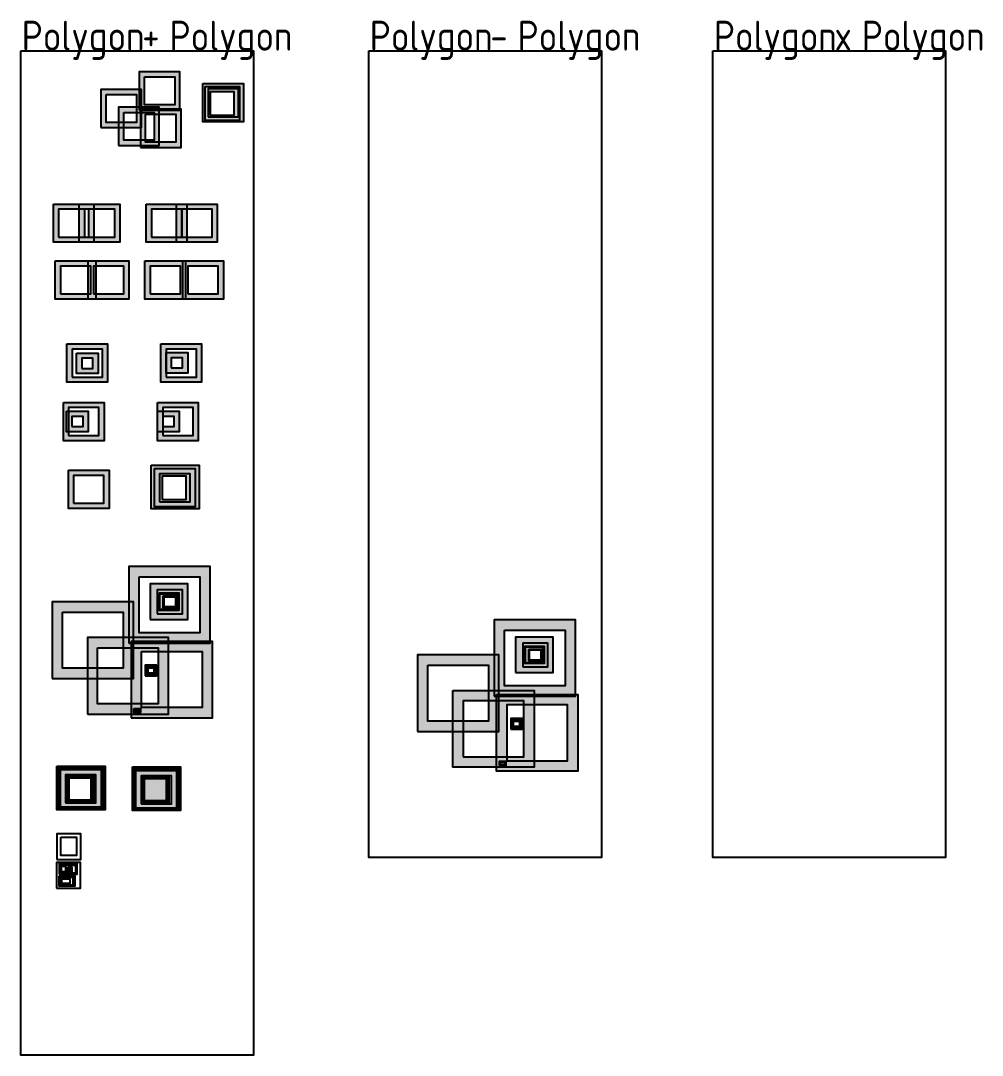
# Model space of a CAD drawing. Extents: x 3537 to 768174, y -301556 to 46028.
# Drawn here: x 3537 to 115483, y -301556 to -181172 of the extents above; entities that cross this region are included whole.
import ezdxf

# ---------------------------------------------------------------- set-up
doc = ezdxf.new("R2010")
doc.units = 0
doc.header["$LTSCALE"] = 1000
doc.header["$MEASUREMENT"] = 0
doc.layers.add('AD-NOTE-CRCY', color=3, linetype='Continuous')
doc.styles.get("Standard").update_dxf_attribs({"font": 'gbenor.shx', "bigfont": 'gbcbig.shx'})

msp = doc.modelspace()

# ---------------------------------------------------------------- hatches: boundary and pattern name
at = {"true_color": 0x636466, "transparency": 33554559}
h = msp.add_hatch(color=251, dxfattribs=at)
h.dxf.hatch_style = 1
h.paths.add_polyline_path([(17948, -187714), (21479, -187714), (21479, -190967), (17948, -190967)], flags=16)
h.paths.add_polyline_path([(17348, -191567), (22079, -191567), (22079, -187114), (17348, -187114)])
h = msp.add_hatch(color=251, dxfattribs=at)
h.dxf.hatch_style = 1
h.paths.add_polyline_path([(25346, -192349), (28877, -192349), (28877, -189096), (25346, -189096)], flags=16)
h.paths.add_polyline_path([(24746, -188496), (29477, -188496), (29477, -192949), (24746, -192949)])
h = msp.add_hatch(color=251, dxfattribs=at)
h.dxf.hatch_style = 1
h.paths.add_polyline_path([(25605, -192167), (28405, -192167), (28405, -189443), (25605, -189443)], flags=16)
h.paths.add_polyline_path([(25005, -188843), (29005, -188843), (29005, -192767), (25005, -192767)])
h = msp.add_hatch(color=251, dxfattribs=at)
h.dxf.hatch_style = 1
h.paths.add_polyline_path([(17612, -189166), (12881, -189166), (12881, -193619), (17612, -193619)])
h.paths.add_polyline_path([(17012, -193019), (13481, -193019), (13481, -189766), (17012, -189766)], flags=16)
h = msp.add_hatch(color=251, dxfattribs=at)
h.dxf.hatch_style = 1
h.paths.add_polyline_path([(15531, -191838), (19063, -191838), (19063, -195091), (15531, -195091)], flags=16)
h.paths.add_polyline_path([(14931, -195691), (19663, -195691), (19663, -191238), (14931, -191238)])
h = msp.add_hatch(color=251, dxfattribs=at)
h.dxf.hatch_style = 1
h.paths.add_polyline_path([(18075, -192064), (21606, -192064), (21606, -195317), (18075, -195317)], flags=16)
h.paths.add_polyline_path([(17475, -195917), (22206, -195917), (22206, -191464), (17475, -191464)])
h = msp.add_hatch(color=251, dxfattribs=at)
h.dxf.hatch_style = 1
h.paths.add_polyline_path([(12070, -202507), (7339, -202507), (7339, -206960), (12070, -206960)])
h.paths.add_polyline_path([(11470, -206360), (7939, -206360), (7939, -203107), (11470, -203107)], flags=16)
h = msp.add_hatch(color=251, dxfattribs=at)
h.dxf.hatch_style = 1
h.paths.add_polyline_path([(10954, -206360), (14485, -206360), (14485, -203107), (10954, -203107)], flags=16)
h.paths.add_polyline_path([(10354, -202507), (15085, -202507), (15085, -206960), (10354, -206960)])
h = msp.add_hatch(color=251, dxfattribs=at)
h.dxf.hatch_style = 1
h.paths.add_polyline_path([(22879, -202507), (18147, -202507), (18147, -206960), (22879, -206960)])
h.paths.add_polyline_path([(22279, -206360), (18747, -206360), (18747, -203107), (22279, -203107)], flags=16)
h = msp.add_hatch(color=251, dxfattribs=at)
h.dxf.hatch_style = 1
h.paths.add_polyline_path([(22279, -206360), (25810, -206360), (25810, -203107), (22279, -203107)], flags=16)
h.paths.add_polyline_path([(21679, -202507), (26410, -202507), (26410, -206960), (21679, -206960)])
h = msp.add_hatch(color=251, dxfattribs=at)
h.dxf.hatch_style = 1
h.paths.add_polyline_path([(12295, -209116), (7564, -209116), (7564, -213569), (12295, -213569)])
h.paths.add_polyline_path([(11695, -212969), (8164, -212969), (8164, -209716), (11695, -209716)], flags=16)
h = msp.add_hatch(color=251, dxfattribs=at)
h.dxf.hatch_style = 1
h.paths.add_polyline_path([(12006, -212969), (15538, -212969), (15538, -209716), (12006, -209716)], flags=16)
h.paths.add_polyline_path([(11406, -209116), (16138, -209116), (16138, -213569), (11406, -213569)])
h = msp.add_hatch(color=251, dxfattribs=at)
h.dxf.hatch_style = 1
h.paths.add_polyline_path([(22723, -209116), (17992, -209116), (17992, -213569), (22723, -213569)])
h.paths.add_polyline_path([(22123, -212969), (18592, -212969), (18592, -209716), (22123, -209716)], flags=16)
h = msp.add_hatch(color=251, dxfattribs=at)
h.dxf.hatch_style = 1
h.paths.add_polyline_path([(23009, -212969), (26541, -212969), (26541, -209716), (23009, -209716)], flags=16)
h.paths.add_polyline_path([(22409, -209116), (27141, -209116), (27141, -213569), (22409, -213569)])
h = msp.add_hatch(color=251, dxfattribs=at)
h.dxf.hatch_style = 1
h.paths.add_polyline_path([(9526, -222636), (13057, -222636), (13057, -219383), (9526, -219383)], flags=16)
h.paths.add_polyline_path([(8926, -218783), (13657, -218783), (13657, -223236), (8926, -223236)])
h = msp.add_hatch(color=251, dxfattribs=at)
h.dxf.hatch_style = 1
h.paths.add_polyline_path([(20460, -222636), (23991, -222636), (23991, -219383), (20460, -219383)], flags=16)
h.paths.add_polyline_path([(19860, -218783), (24591, -218783), (24591, -223236), (19860, -223236)])
h = msp.add_hatch(color=251, dxfattribs=at)
h.dxf.hatch_style = 1
h.paths.add_polyline_path([(10638, -221624), (11956, -221624), (11956, -220440), (10638, -220440)], flags=16)
h.paths.add_polyline_path([(10038, -219840), (12556, -219840), (12556, -222224), (10038, -222224)])
h = msp.add_hatch(color=251, dxfattribs=at)
h.dxf.hatch_style = 1
h.paths.add_polyline_path([(21060, -221582), (22377, -221582), (22377, -220398), (21060, -220398)], flags=16)
h.paths.add_polyline_path([(20460, -219798), (22977, -219798), (22977, -222182), (20460, -222182)])
h = msp.add_hatch(color=251, dxfattribs=at)
h.dxf.hatch_style = 1
h.paths.add_polyline_path([(9110, -229450), (12641, -229450), (12641, -226197), (9110, -226197)], flags=16)
h.paths.add_polyline_path([(8510, -225597), (13241, -225597), (13241, -230050), (8510, -230050)])
h = msp.add_hatch(color=251, dxfattribs=at)
h.dxf.hatch_style = 1
h.paths.add_polyline_path([(20071, -229450), (23602, -229450), (23602, -226197), (20071, -226197)], flags=16)
h.paths.add_polyline_path([(19471, -225597), (24202, -225597), (24202, -230050), (19471, -230050)])
h = msp.add_hatch(color=251, dxfattribs=at)
h.dxf.hatch_style = 1
h.paths.add_polyline_path([(9478, -228403), (10795, -228403), (10795, -227219), (9478, -227219)], flags=16)
h.paths.add_polyline_path([(8878, -226619), (11395, -226619), (11395, -229003), (8878, -229003)])
h = msp.add_hatch(color=251, dxfattribs=at)
h.dxf.hatch_style = 1
h.paths.add_polyline_path([(20071, -228403), (21388, -228403), (21388, -227219), (20071, -227219)], flags=16)
h.paths.add_polyline_path([(19471, -226619), (21988, -226619), (21988, -229003), (19471, -229003)])
h = msp.add_hatch(color=251, dxfattribs=at)
h.dxf.hatch_style = 1
h.paths.add_polyline_path([(13823, -233473), (9092, -233473), (9092, -237927), (13823, -237927)])
h.paths.add_polyline_path([(13223, -237327), (9692, -237327), (9692, -234073), (13223, -234073)], flags=16)
h = msp.add_hatch(color=251, dxfattribs=at)
h.dxf.hatch_style = 1
h.paths.add_polyline_path([(9692, -237327), (13223, -237327), (13223, -234073), (9692, -234073)], flags=16)
h.paths.add_polyline_path([(9092, -233473), (13823, -233473), (13823, -237927), (9092, -237927)])
h = msp.add_hatch(color=251, dxfattribs=at)
h.dxf.hatch_style = 1
h.paths.add_polyline_path([(20000, -236887), (22800, -236887), (22800, -234163), (20000, -234163)], flags=16)
h.paths.add_polyline_path([(18711, -232873), (24319, -232873), (24319, -237953), (18711, -237953)])
h = msp.add_hatch(color=251, dxfattribs=at)
h.dxf.hatch_style = 1
h.paths.add_polyline_path([(19716, -237144), (23248, -237144), (23248, -233891), (19716, -233891)], flags=16)
h.paths.add_polyline_path([(19116, -233291), (23848, -233291), (23848, -237744), (19116, -237744)])
h = msp.add_hatch(color=251, dxfattribs=at)
h.dxf.hatch_style = 1
h.paths.add_polyline_path([(17331, -245891), (24394, -245891), (24394, -252397), (17331, -252397)], flags=16)
h.paths.add_polyline_path([(16131, -253597), (25594, -253597), (25594, -244691), (16131, -244691)])
h = msp.add_hatch(color=251, dxfattribs=at)
h.dxf.hatch_style = 1
h.paths.add_polyline_path([(18613, -250844), (22980, -250844), (22980, -246708), (18613, -246708)])
h.paths.add_polyline_path([(19654, -247749), (21939, -247749), (21939, -249803), (19654, -249803)], flags=16)
h = msp.add_hatch(color=251, dxfattribs=at)
h.dxf.hatch_style = 1
h.paths.add_polyline_path([(19436, -250180), (22360, -250180), (22360, -247412), (19436, -247412)])
h.paths.add_polyline_path([(20133, -248109), (21663, -248109), (21663, -249483), (20133, -249483)], flags=16)
h = msp.add_hatch(color=251, dxfattribs=at)
h.dxf.hatch_style = 1
h.paths.add_polyline_path([(19754, -247849), (21839, -247849), (21839, -249703), (19754, -249703)])
h.paths.add_polyline_path([(20233, -248209), (21563, -248209), (21563, -249383), (20233, -249383)], flags=16)
h = msp.add_hatch(color=251, dxfattribs=at)
h.dxf.hatch_style = 1
h.paths.add_polyline_path([(16660, -248793), (7198, -248793), (7198, -257699), (16660, -257699)])
h.paths.add_polyline_path([(15460, -256499), (8398, -256499), (8398, -249993), (15460, -249993)], flags=16)
h = msp.add_hatch(color=251, dxfattribs=at)
h.dxf.hatch_style = 1
h.paths.add_polyline_path([(59871, -252072), (66934, -252072), (66934, -258579), (59871, -258579)], flags=16)
h.paths.add_polyline_path([(58671, -259779), (68134, -259779), (68134, -250872), (58671, -250872)])
h = msp.add_hatch(color=251, dxfattribs=at)
h.dxf.hatch_style = 1
h.paths.add_polyline_path([(12498, -254139), (19561, -254139), (19561, -260645), (12498, -260645)], flags=16)
h.paths.add_polyline_path([(11298, -261845), (20761, -261845), (20761, -252939), (11298, -252939)])
h.paths.add_polyline_path([(16800, -261286), (17360, -261286), (17360, -261529), (16800, -261529)], flags=16)
h = msp.add_hatch(color=251, dxfattribs=at)
h.dxf.hatch_style = 1
h.paths.add_polyline_path([(17586, -254590), (24648, -254590), (24648, -261097), (17586, -261097)], flags=16)
h.paths.add_polyline_path([(16386, -262297), (25848, -262297), (25848, -253390), (16386, -253390)])
h.paths.add_polyline_path([(16696, -261187), (17504, -261187), (17504, -261655), (16696, -261655)], flags=16)
h = msp.add_hatch(color=251, dxfattribs=at)
h.dxf.hatch_style = 1
h.paths.add_polyline_path([(61153, -257026), (65520, -257026), (65520, -252890), (61153, -252890)])
h.paths.add_polyline_path([(62194, -253931), (64479, -253931), (64479, -255985), (62194, -255985)], flags=16)
h = msp.add_hatch(color=251, dxfattribs=at)
h.dxf.hatch_style = 1
h.paths.add_polyline_path([(61976, -256362), (64900, -256362), (64900, -253594), (61976, -253594)])
h.paths.add_polyline_path([(62673, -254291), (64203, -254291), (64203, -255665), (62673, -255665)], flags=16)
h = msp.add_hatch(color=251, dxfattribs=at)
h.dxf.hatch_style = 1
h.paths.add_polyline_path([(59200, -254975), (49737, -254975), (49737, -263881), (59200, -263881)])
h.paths.add_polyline_path([(58000, -262681), (50937, -262681), (50937, -256175), (58000, -256175)], flags=16)
h = msp.add_hatch(color=251, dxfattribs=at)
h.dxf.hatch_style = 1
h.paths.add_polyline_path([(62294, -254031), (64379, -254031), (64379, -255885), (62294, -255885)])
h.paths.add_polyline_path([(62773, -254391), (64103, -254391), (64103, -255565), (62773, -255565)], flags=16)
h = msp.add_hatch(color=251, dxfattribs=at)
h.dxf.hatch_style = 1
h.paths.add_polyline_path([(18360, -256483), (19049, -256483), (19049, -257102), (18360, -257102)], flags=16)
h.paths.add_polyline_path([(18046, -257416), (19363, -257416), (19363, -256169), (18046, -256169)])
h = msp.add_hatch(color=251, dxfattribs=at)
h.dxf.hatch_style = 1
h.paths.add_polyline_path([(55038, -266827), (62101, -266827), (62101, -260321), (55038, -260321)], flags=16)
h.paths.add_polyline_path([(53838, -259121), (63301, -259121), (63301, -268027), (53838, -268027)])
h.paths.add_polyline_path([(59339, -267711), (59900, -267711), (59900, -267468), (59339, -267468)], flags=16)
h = msp.add_hatch(color=251, dxfattribs=at)
h.dxf.hatch_style = 1
h.paths.add_polyline_path([(60126, -267279), (67188, -267279), (67188, -260772), (60126, -260772)], flags=16)
h.paths.add_polyline_path([(58926, -259572), (68388, -259572), (68388, -268479), (58926, -268479)])
h.paths.add_polyline_path([(59236, -267837), (60043, -267837), (60043, -267369), (59236, -267369)], flags=16)
h = msp.add_hatch(color=251, dxfattribs=at)
h.dxf.hatch_style = 1
h.paths.add_polyline_path([(60900, -262665), (61589, -262665), (61589, -263284), (60900, -263284)], flags=16)
h.paths.add_polyline_path([(60586, -263598), (61903, -263598), (61903, -262351), (60586, -262351)])
h = msp.add_hatch(color=251, dxfattribs=at)
h.dxf.hatch_style = 1
h.paths.add_polyline_path([(7761, -267902), (13369, -267902), (13369, -272982), (7761, -272982)])
h.paths.add_polyline_path([(9150, -271816), (11750, -271816), (11750, -269292), (9150, -269292)], flags=16)
h = msp.add_hatch(color=251, dxfattribs=at)
h.dxf.hatch_style = 1
h.paths.add_polyline_path([(7861, -268002), (13269, -268002), (13269, -272882), (7861, -272882)])
h.paths.add_polyline_path([(9050, -271916), (11850, -271916), (11850, -269192), (9050, -269192)], flags=16)
h = msp.add_hatch(color=251, dxfattribs=at)
h.dxf.hatch_style = 1
h.paths.add_polyline_path([(7961, -268102), (13169, -268102), (13169, -272782), (7961, -272782)])
h.paths.add_polyline_path([(8950, -272016), (11950, -272016), (11950, -269092), (8950, -269092)], flags=16)
h = msp.add_hatch(color=251, dxfattribs=at)
h.dxf.hatch_style = 1
h.paths.add_polyline_path([(8061, -268202), (13069, -268202), (13069, -272682), (8061, -272682)])
h.paths.add_polyline_path([(8850, -272116), (12050, -272116), (12050, -268992), (8850, -268992)], flags=16)
h = msp.add_hatch(color=251, dxfattribs=at)
h.dxf.hatch_style = 1
h.paths.add_polyline_path([(8766, -272173), (12298, -272173), (12298, -268920), (8766, -268920)], flags=16)
h.paths.add_polyline_path([(8166, -268320), (12898, -268320), (12898, -272773), (8166, -272773)])
h = msp.add_hatch(color=251, dxfattribs=at)
h.dxf.hatch_style = 1
h.paths.add_polyline_path([(16540, -268008), (22149, -268008), (22149, -273087), (16540, -273087)])
h.paths.add_polyline_path([(16640, -268108), (22049, -268108), (22049, -272987), (16640, -272987)], flags=16)
h = msp.add_hatch(color=251, dxfattribs=at)
h.dxf.hatch_style = 1
h.paths.add_polyline_path([(16740, -268208), (21949, -268208), (21949, -272887), (16740, -272887)])
h = msp.add_hatch(color=251, dxfattribs=at)
h.dxf.hatch_style = 1
h.paths.add_polyline_path([(16840, -268308), (21849, -268308), (21849, -272787), (16840, -272787)])
h = msp.add_hatch(color=251, dxfattribs=at)
h.dxf.hatch_style = 1
h.paths.add_polyline_path([(16946, -268426), (21677, -268426), (21677, -272879), (16946, -272879)])
h = msp.add_hatch(color=251, dxfattribs=at)
h.dxf.hatch_style = 1
h.paths.add_polyline_path([(17546, -272279), (21077, -272279), (21077, -269026), (17546, -269026)])
h = msp.add_hatch(color=251, dxfattribs=at)
h.dxf.hatch_style = 1
h.paths.add_polyline_path([(17630, -272221), (20830, -272221), (20830, -269098), (17630, -269098)])
h = msp.add_hatch(color=251, dxfattribs=at)
h.dxf.hatch_style = 1
h.paths.add_polyline_path([(17730, -272121), (20730, -272121), (20730, -269198), (17730, -269198)])
h = msp.add_hatch(color=251, dxfattribs=at)
h.dxf.hatch_style = 1
h.paths.add_polyline_path([(17830, -272021), (20630, -272021), (20630, -269298), (17830, -269298)])
h = msp.add_hatch(color=251, dxfattribs=at)
h.dxf.hatch_style = 1
h.paths.add_polyline_path([(17930, -271921), (20530, -271921), (20530, -269398), (17930, -269398)])

# ---------------------------------------------------------------- linework, layer by layer
for points in [[(3537, -184675), (30627, -184675), (30627, -301556), (3537, -301556)], [(44052, -184675), (71142, -184675), (71142, -278537), (44052, -278537)], [(84120, -184675), (111210, -184675), (111210, -278537), (84120, -278537)]]:
    msp.add_lwpolyline(points, close=True)
at = {"color": 1}
for points in [[(17348, -191567), (22079, -191567), (22079, -187114), (17348, -187114)], [(24746, -188496), (29477, -188496), (29477, -192949), (24746, -192949)], [(25005, -188843), (29005, -188843), (29005, -192767), (25005, -192767)], [(12881, -193619), (17612, -193619), (17612, -189166), (12881, -189166)], [(14931, -195691), (19663, -195691), (19663, -191238), (14931, -191238)], [(17475, -195917), (22206, -195917), (22206, -191464), (17475, -191464)], [(7339, -202507), (12070, -202507), (12070, -206960), (7339, -206960)], [(10354, -202507), (15085, -202507), (15085, -206960), (10354, -206960)], [(18147, -202507), (22879, -202507), (22879, -206960), (18147, -206960)], [(21679, -202507), (26410, -202507), (26410, -206960), (21679, -206960)], [(7564, -209116), (12295, -209116), (12295, -213569), (7564, -213569)], [(11406, -209116), (16138, -209116), (16138, -213569), (11406, -213569)], [(17992, -209116), (22723, -209116), (22723, -213569), (17992, -213569)], [(22409, -209116), (27141, -209116), (27141, -213569), (22409, -213569)], [(8926, -218783), (13657, -218783), (13657, -223236), (8926, -223236)], [(19860, -218783), (24591, -218783), (24591, -223236), (19860, -223236)], [(10038, -219840), (12556, -219840), (12556, -222224), (10038, -222224)], [(20460, -219798), (22977, -219798), (22977, -222182), (20460, -222182)], [(8510, -225597), (13241, -225597), (13241, -230050), (8510, -230050)], [(19471, -225597), (24202, -225597), (24202, -230050), (19471, -230050)], [(8878, -226619), (11395, -226619), (11395, -229003), (8878, -229003)], [(19471, -226619), (21988, -226619), (21988, -229003), (19471, -229003)], [(9092, -233473), (13823, -233473), (13823, -237927), (9092, -237927)], [(9092, -233473), (13823, -233473), (13823, -237927), (9092, -237927)], [(18711, -232873), (24319, -232873), (24319, -237953), (18711, -237953)], [(19116, -233291), (23848, -233291), (23848, -237744), (19116, -237744)], [(16131, -253597), (25594, -253597), (25594, -244691), (16131, -244691)], [(18613, -250844), (22980, -250844), (22980, -246708), (18613, -246708)], [(19436, -250180), (22360, -250180), (22360, -247412), (19436, -247412)], [(19754, -247849), (21839, -247849), (21839, -249703), (19754, -249703)], [(7198, -257699), (16660, -257699), (16660, -248793), (7198, -248793)], [(58671, -259779), (68134, -259779), (68134, -250872), (58671, -250872)], [(11298, -261845), (20761, -261845), (20761, -252939), (11298, -252939)], [(16386, -262297), (25848, -262297), (25848, -253390), (16386, -253390)], [(61153, -257026), (65520, -257026), (65520, -252890), (61153, -252890)], [(61976, -256362), (64900, -256362), (64900, -253594), (61976, -253594)], [(49737, -263881), (59200, -263881), (59200, -254975), (49737, -254975)], [(62294, -254031), (64379, -254031), (64379, -255885), (62294, -255885)], [(18046, -257416), (19363, -257416), (19363, -256169), (18046, -256169)], [(55038, -266827), (62101, -266827), (62101, -260321), (55038, -260321)], [(60126, -267279), (67188, -267279), (67188, -260772), (60126, -260772)], [(60586, -263598), (61903, -263598), (61903, -262351), (60586, -262351)], [(7761, -267902), (13369, -267902), (13369, -272982), (7761, -272982)], [(7861, -268002), (13269, -268002), (13269, -272882), (7861, -272882)], [(7961, -268102), (13169, -268102), (13169, -272782), (7961, -272782)], [(8061, -268202), (13069, -268202), (13069, -272682), (8061, -272682)], [(8166, -268320), (12898, -268320), (12898, -272773), (8166, -272773)], [(16540, -268008), (22149, -268008), (22149, -273087), (16540, -273087)], [(16740, -268208), (21949, -268208), (21949, -272887), (16740, -272887)], [(16840, -268308), (21849, -268308), (21849, -272787), (16840, -272787)], [(16946, -268426), (21677, -268426), (21677, -272879), (16946, -272879)], [(59236, -267837), (60043, -267837), (60043, -267369), (59236, -267369)], [(59339, -267711), (59900, -267711), (59900, -267468), (59339, -267468)], [(17546, -272279), (21077, -272279), (21077, -269026), (17546, -269026)], [(17630, -272221), (20830, -272221), (20830, -269098), (17630, -269098)], [(17730, -272121), (20730, -272121), (20730, -269198), (17730, -269198)], [(17830, -272021), (20630, -272021), (20630, -269298), (17830, -269298)], [(17930, -271921), (20530, -271921), (20530, -269398), (17930, -269398)], [(8210, -276178), (10037, -276178), (10037, -278288), (8210, -278288)], [(8184, -279428), (9905, -279428), (9905, -280370), (8184, -280370)], [(8290, -279543), (8753, -279543), (8753, -280207), (8290, -280207)], [(9032, -279661), (9495, -279661), (9495, -280207), (9032, -280207)], [(9131, -279783), (9428, -279783), (9428, -280144), (9131, -280144)], [(8025, -280682), (9852, -280682), (9852, -281891), (8025, -281891)], [(8338, -281033), (9263, -281033), (9263, -281580), (8338, -281580)]]:
    msp.add_lwpolyline(points, close=True, dxfattribs=at)
at = {"color": 2}
for points in [[(17948, -187714), (21479, -187714), (21479, -190967), (17948, -190967)], [(13481, -189766), (17012, -189766), (17012, -193019), (13481, -193019)], [(25346, -192349), (28877, -192349), (28877, -189096), (25346, -189096)], [(25605, -192167), (28405, -192167), (28405, -189443), (25605, -189443)], [(15531, -191838), (19063, -191838), (19063, -195091), (15531, -195091)], [(18075, -192064), (21606, -192064), (21606, -195317), (18075, -195317)], [(7939, -206360), (11470, -206360), (11470, -203107), (7939, -203107)], [(10954, -206360), (14485, -206360), (14485, -203107), (10954, -203107)], [(18747, -206360), (22279, -206360), (22279, -203107), (18747, -203107)], [(22279, -206360), (25810, -206360), (25810, -203107), (22279, -203107)], [(8164, -212969), (11695, -212969), (11695, -209716), (8164, -209716)], [(12006, -212969), (15538, -212969), (15538, -209716), (12006, -209716)], [(18592, -212969), (22123, -212969), (22123, -209716), (18592, -209716)], [(23009, -212969), (26541, -212969), (26541, -209716), (23009, -209716)], [(9526, -222636), (13057, -222636), (13057, -219383), (9526, -219383)], [(20460, -222636), (23991, -222636), (23991, -219383), (20460, -219383)], [(10638, -221624), (11956, -221624), (11956, -220440), (10638, -220440)], [(21060, -221582), (22377, -221582), (22377, -220398), (21060, -220398)], [(9110, -229450), (12641, -229450), (12641, -226197), (9110, -226197)], [(20071, -229450), (23602, -229450), (23602, -226197), (20071, -226197)], [(9478, -228403), (10795, -228403), (10795, -227219), (9478, -227219)], [(20071, -228403), (21388, -228403), (21388, -227219), (20071, -227219)], [(9692, -237327), (13223, -237327), (13223, -234073), (9692, -234073)], [(9692, -237327), (13223, -237327), (13223, -234073), (9692, -234073)], [(19716, -237144), (23248, -237144), (23248, -233891), (19716, -233891)], [(20000, -236887), (22800, -236887), (22800, -234163), (20000, -234163)], [(17331, -245891), (24394, -245891), (24394, -252397), (17331, -252397)], [(19654, -247749), (21939, -247749), (21939, -249803), (19654, -249803)], [(20133, -248109), (21663, -248109), (21663, -249483), (20133, -249483)], [(20233, -248209), (21563, -248209), (21563, -249383), (20233, -249383)], [(8398, -249993), (15460, -249993), (15460, -256499), (8398, -256499)], [(59871, -252072), (66934, -252072), (66934, -258579), (59871, -258579)], [(62194, -253931), (64479, -253931), (64479, -255985), (62194, -255985)], [(12498, -254139), (19561, -254139), (19561, -260645), (12498, -260645)], [(17586, -254590), (24648, -254590), (24648, -261097), (17586, -261097)], [(62673, -254291), (64203, -254291), (64203, -255665), (62673, -255665)], [(62773, -254391), (64103, -254391), (64103, -255565), (62773, -255565)], [(50937, -256175), (58000, -256175), (58000, -262681), (50937, -262681)], [(18360, -256483), (19049, -256483), (19049, -257102), (18360, -257102)], [(53838, -259121), (63301, -259121), (63301, -268027), (53838, -268027)], [(58926, -259572), (68388, -259572), (68388, -268479), (58926, -268479)], [(16696, -261187), (17504, -261187), (17504, -261655), (16696, -261655)], [(16800, -261286), (17360, -261286), (17360, -261529), (16800, -261529)], [(60900, -262665), (61589, -262665), (61589, -263284), (60900, -263284)], [(16640, -268108), (22049, -268108), (22049, -272987), (16640, -272987)], [(8766, -272173), (12298, -272173), (12298, -268920), (8766, -268920)], [(8850, -272116), (12050, -272116), (12050, -268992), (8850, -268992)], [(8950, -272016), (11950, -272016), (11950, -269092), (8950, -269092)], [(9050, -271916), (11850, -271916), (11850, -269192), (9050, -269192)], [(9150, -271816), (11750, -271816), (11750, -269292), (9150, -269292)], [(7751, -278757), (10537, -278757), (10537, -275774), (7751, -275774)], [(7701, -282089), (10488, -282089), (10488, -279106), (7701, -279106)], [(8007, -280498), (10112, -280498), (10112, -279275), (8007, -279275)], [(9225, -280101), (9368, -280101), (9368, -279885), (9225, -279885)], [(8151, -281739), (9657, -281739), (9657, -280855), (8151, -280855)]]:
    msp.add_lwpolyline(points, close=True, dxfattribs=at)

# ---------------------------------------------------------------- texts
at = {"color": 1}
for p in [(3658, -184675), (44173, -184675), (84240, -184675)]:
    msp.add_text('Polygon', height=3500, dxfattribs=at).set_placement(p)
at = {"color": 2}
for p in [(20871, -184675), (61386, -184675), (101454, -184675)]:
    msp.add_text('Polygon', height=3500, dxfattribs=at).set_placement(p)
at = {"layer": 'AD-NOTE-CRCY', "color": 0}
for s, p in [('+', (17685, -184675)), ('x', (98268, -184675)), ('-', (58200, -184675))]:
    msp.add_text(s, height=3500, dxfattribs=at).set_placement(p)

doc.saveas('drawing.dxf')
